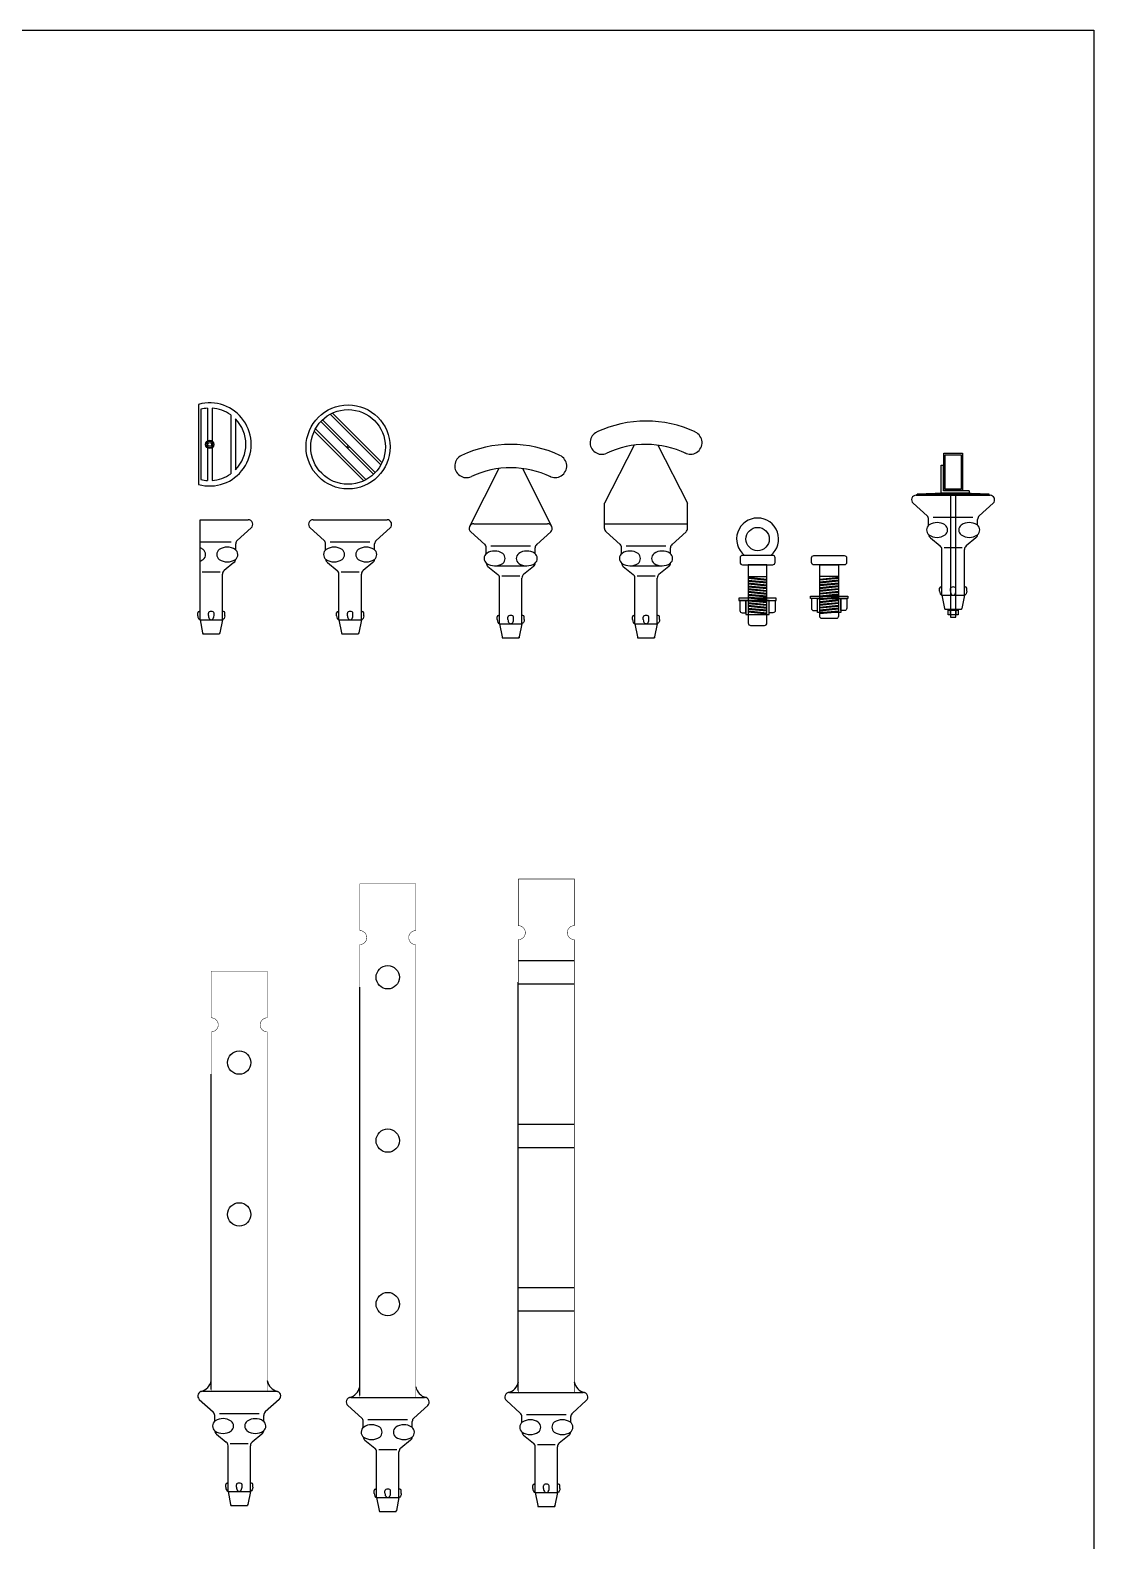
# Model space of a CAD drawing. Header units: millimetres. Extents: x -1481984 to -235402, y 1078406 to 1875046.
# Drawn here: x -1353477 to -1351197, y 1501556 to 1504792 of the extents above; entities that cross this region are included whole.
import ezdxf

# ---------------------------------------------------------------- set-up
doc = ezdxf.new("R2010")
doc.units = ezdxf.units.MM
doc.header["$LTSCALE"] = 1000
doc.layers.get('0').update_dxf_attribs({"linetype": 'CONTINUOUS'})

# ---------------------------------------------------------------- blocks, each defined once
blk = doc.blocks.new('侧面螺丝组2')
for points in [[(-40, 0), (40, 0), (40, -5), (-40, -5)], [(-25, -5), (25, -5), (25, -35), (-25, -35)]]:
    blk.add_lwpolyline(points, close=True)
for points in [[(-25, -5), (-38, -5), (-38, -26, 0.414214), (-33, -31), (-25, -31)], [(25, -5), (38, -5), (38, -26, -0.414214), (33, -31), (25, -31)]]:
    blk.add_lwpolyline(points, format="xyb", close=True)

msp = doc.modelspace()

# ---------------------------------------------------------------- linework, layer by layer
for p, q in [((-1353116.4, 1503990.2, 0), (-1353116.4, 1503818.7, 0)), ((-1353111.4, 1503979.6, 0), (-1353111.4, 1503829.3, 0)), ((-1353097.4, 1503981.8, 0), (-1353097.4, 1503827.1, 0)), ((-1353087.4, 1503981.8, 0), (-1353087.4, 1503827.1, 0)), ((-1352725.5, 1503860.6, 0), (-1352834.1, 1503969.2, 0)), ((-1352723.1, 1503865.3, 0), (-1352829.4, 1503971.6, 0)), ((-1353047.4, 1503967.5, 0), (-1353047.4, 1503841.4, 0)), ((-1353037.4, 1503959.1, 0), (-1353037.4, 1503849.8, 0)), ((-1352757.3, 1503828.8, 0), (-1352865.9, 1503937.4, 0)), ((-1352740.9, 1503840.7, 0), (-1352854, 1503953.8, 0)), ((-1352737.4, 1503844.2, 0), (-1352850.5, 1503957.3, 0)), ((-1352762, 1503826.4, 0), (-1352868.3, 1503932.7, 0)), ((-1352182.6, 1503902.7, 0), (-1352246, 1503778.2, 0)), ((-1352131.4, 1503902.7, 0), (-1352068, 1503778.2, 0)), ((-1352472.7, 1503852.7, 0), (-1352535.5, 1503728.2, 0)), ((-1352421.5, 1503852.7, 0), (-1352359.4, 1503729.5, 0)), ((-1351524.2, 1503859.9, 0), (-1351519.2, 1503859.9, 0)), ((-1351524.2, 1503799.9, 0), (-1351524.2, 1503859.9, 0)), ((-1351519.2, 1503804.9, 0), (-1351519.2, 1503859.9, 0)), ((-1352246, 1503724.6, 0), (-1352246, 1503778.2, 0)), ((-1352068, 1503724.6, 0), (-1352068, 1503778.2, 0)), ((-1351584.4, 1503778.2, 0), (-1351554.5, 1503751.3, 0)), ((-1351577.7, 1503795.6, 0), (-1351419.7, 1503795.6, 0)), ((-1351576.2, 1503797.6, 0), (-1351421.2, 1503797.6, 0)), ((-1351576.2, 1503795.6, 0), (-1351576.2, 1503797.6, 0)), ((-1351464.2, 1503799.9, 0), (-1351524.2, 1503799.9, 0)), ((-1351464.2, 1503804.9, 0), (-1351519.2, 1503804.9, 0)), ((-1351464.2, 1503804.9, 0), (-1351464.2, 1503799.9, 0)), ((-1351444.7, 1503799.9, 0), (-1351444.7, 1503799.9, 0)), ((-1351413, 1503778.2, 0), (-1351442.9, 1503751.3, 0)), ((-1351421.2, 1503795.6, 0), (-1351421.2, 1503797.6, 0)), ((-1353113.1, 1503743.1), (-1353010.1, 1503743.1)), ((-1353113.1, 1503528.6), (-1353113.1, 1503743.1)), ((-1352870.3, 1503743, 0), (-1352712.3, 1503743, 0)), ((-1351551.2, 1503731.2, 0), (-1351551.2, 1503743.8, 0)), ((-1351541.2, 1503748.3, 0), (-1351456.2, 1503748.3, 0)), ((-1351446.2, 1503731.2, 0), (-1351446.2, 1503743.8, 0)), ((-1353003.4, 1503725.7), (-1353033.3, 1503698.8)), ((-1352877, 1503725.6, 0), (-1352847.1, 1503698.7, 0)), ((-1352705.6, 1503725.6, 0), (-1352735.5, 1503698.7, 0)), ((-1352532.8, 1503717.2, 0), (-1352502.9, 1503690.3, 0)), ((-1352526.1, 1503734.6, 0), (-1352368.1, 1503734.6, 0)), ((-1352361.4, 1503717.2, 0), (-1352391.3, 1503690.3, 0)), ((-1352246, 1503734.6, 0), (-1352068, 1503734.6, 0)), ((-1352242.7, 1503717.2, 0), (-1352212.8, 1503690.3, 0)), ((-1352071.3, 1503717.2, 0), (-1352101.2, 1503690.3, 0)), ((-1353113.1, 1503695.8), (-1353046.6, 1503695.8)), ((-1353036.6, 1503678.7), (-1353036.6, 1503691.4)), ((-1352843.8, 1503678.6, 0), (-1352843.8, 1503691.2, 0)), ((-1352833.8, 1503695.7, 0), (-1352748.8, 1503695.7, 0)), ((-1352738.8, 1503678.6, 0), (-1352738.8, 1503691.2, 0)), ((-1352499.6, 1503670.2, 0), (-1352499.6, 1503682.9, 0)), ((-1352489.6, 1503687.3, 0), (-1352404.6, 1503687.3, 0)), ((-1352394.6, 1503670.2, 0), (-1352394.6, 1503682.9, 0)), ((-1352209.5, 1503670.2, 0), (-1352209.5, 1503682.9, 0)), ((-1352199.5, 1503687.3, 0), (-1352114.5, 1503687.3, 0)), ((-1352104.5, 1503670.2, 0), (-1352104.5, 1503682.9, 0)), ((-1351547.5, 1503704, 0), (-1351526.4, 1503686.9, 0)), ((-1351522.7, 1503581.1, 0), (-1351522.7, 1503679.1, 0)), ((-1351517.9, 1503683.9, 0), (-1351479.5, 1503683.9, 0)), ((-1351474.7, 1503581.1, 0), (-1351474.7, 1503679.1, 0)), ((-1351449.9, 1503704, 0), (-1351471, 1503686.9, 0)), ((-1353040.3, 1503651.5), (-1353061.4, 1503634.4)), ((-1352840.1, 1503651.4, 0), (-1352819, 1503634.3, 0)), ((-1352742.5, 1503651.4, 0), (-1352763.6, 1503634.3, 0)), ((-1351937.9, 1503646.7, 0), (-1351937.9, 1503621.7, 0)), ((-1351744.6, 1503646.3, 0), (-1351744.6, 1503621.3, 0)), ((-1353108.3, 1503631.4), (-1353069.9, 1503631.4)), ((-1353065.1, 1503528.6), (-1353065.1, 1503626.6)), ((-1352815.3, 1503528.5, 0), (-1352815.3, 1503626.5, 0)), ((-1352810.5, 1503631.3, 0), (-1352772.1, 1503631.3, 0)), ((-1352767.3, 1503528.5, 0), (-1352767.3, 1503626.5, 0)), ((-1352495.9, 1503643, 0), (-1352474.8, 1503625.9, 0)), ((-1352481.7, 1503644.3, 0), (-1352412.4, 1503644.3, 0)), ((-1352471.1, 1503520.1, 0), (-1352471.1, 1503618.2, 0)), ((-1352466.3, 1503622.9, 0), (-1352427.9, 1503622.9, 0)), ((-1352423.1, 1503520.1, 0), (-1352423.1, 1503618.2, 0)), ((-1352398.3, 1503643, 0), (-1352419.4, 1503625.9, 0)), ((-1352205.8, 1503643, 0), (-1352184.7, 1503625.9, 0)), ((-1352191.6, 1503644.3, 0), (-1352122.3, 1503644.3, 0)), ((-1352181, 1503520.1, 0), (-1352181, 1503618.2, 0)), ((-1352176.2, 1503622.9, 0), (-1352137.8, 1503622.9, 0)), ((-1352133, 1503520.1, 0), (-1352133, 1503618.2, 0)), ((-1352108.2, 1503643, 0), (-1352129.3, 1503625.9, 0)), ((-1351937.9, 1503621.7, 0), (-1351897.9, 1503621.7, 0)), ((-1351937.9, 1503619.7, 0), (-1351897.9, 1503615.7, 0)), ((-1351937.9, 1503617.6, 0), (-1351897.9, 1503613.7, 0)), ((-1351937.9, 1503613.7, 0), (-1351897.9, 1503609.7, 0)), ((-1351744.6, 1503621.3, 0), (-1351784.6, 1503621.3, 0)), ((-1351744.6, 1503619.3, 0), (-1351784.6, 1503615.3, 0)), ((-1351744.6, 1503617.3, 0), (-1351784.6, 1503613.3, 0)), ((-1351744.6, 1503613.3, 0), (-1351784.6, 1503609.3, 0)), ((-1351937.9, 1503611.6, 0), (-1351897.9, 1503607.7, 0)), ((-1351937.9, 1503607.7, 0), (-1351897.9, 1503603.7, 0)), ((-1351937.9, 1503605.6, 0), (-1351897.9, 1503601.7, 0)), ((-1351937.9, 1503601.7, 0), (-1351897.9, 1503597.7, 0)), ((-1351937.9, 1503599.6, 0), (-1351897.9, 1503595.7, 0)), ((-1351937.9, 1503595.7, 0), (-1351897.9, 1503591.7, 0)), ((-1351937.9, 1503593.6, 0), (-1351897.9, 1503589.7, 0)), ((-1351937.9, 1503589.7, 0), (-1351897.9, 1503585.7, 0)), ((-1351937.9, 1503587.6, 0), (-1351897.9, 1503583.7, 0)), ((-1351937.9, 1503583.7, 0), (-1351897.9, 1503579.7, 0)), ((-1351937.9, 1503581.6, 0), (-1351897.9, 1503577.7, 0)), ((-1351744.6, 1503611.3, 0), (-1351784.6, 1503607.3, 0)), ((-1351744.6, 1503607.3, 0), (-1351784.6, 1503603.3, 0)), ((-1351744.6, 1503605.3, 0), (-1351784.6, 1503601.3, 0)), ((-1351744.6, 1503601.3, 0), (-1351784.6, 1503597.3, 0)), ((-1351744.6, 1503599.3, 0), (-1351784.6, 1503595.3, 0)), ((-1351744.6, 1503595.3, 0), (-1351784.6, 1503591.3, 0)), ((-1351744.6, 1503593.3, 0), (-1351784.6, 1503589.3, 0)), ((-1351744.6, 1503589.3, 0), (-1351784.6, 1503585.3, 0)), ((-1351744.6, 1503587.3, 0), (-1351784.6, 1503583.3, 0)), ((-1351744.6, 1503583.3, 0), (-1351784.6, 1503579.3, 0)), ((-1351744.6, 1503581.3, 0), (-1351784.6, 1503577.3, 0)), ((-1351527.7, 1503590, 0), (-1351527.7, 1503596.1, 0)), ((-1351524.7, 1503599.1, 0), (-1351522.7, 1503599.1, 0)), ((-1351522.7, 1503581.1, 0), (-1351517.1, 1503553.1, 0)), ((-1351522.7, 1503581.1, 0), (-1351474.7, 1503581.1, 0)), ((-1351504.7, 1503590.1, 0), (-1351504.7, 1503595.4, 0)), ((-1351492.7, 1503590.1, 0), (-1351492.7, 1503595.4, 0)), ((-1351474.7, 1503581.1, 0), (-1351480.3, 1503553.1, 0)), ((-1351472.7, 1503599.1, 0), (-1351474.7, 1503599.1, 0)), ((-1351469.7, 1503590, 0), (-1351469.7, 1503596.1, 0)), ((-1351937.9, 1503577.7, 0), (-1351897.9, 1503573.7, 0)), ((-1351937.9, 1503575.6, 0), (-1351897.9, 1503571.7, 0)), ((-1351937.9, 1503571.7, 0), (-1351897.9, 1503567.7, 0)), ((-1351937.9, 1503569.6, 0), (-1351897.9, 1503565.7, 0)), ((-1351937.9, 1503565.7, 0), (-1351897.9, 1503561.7, 0)), ((-1351937.9, 1503563.6, 0), (-1351897.9, 1503559.7, 0)), ((-1351937.9, 1503559.7, 0), (-1351897.9, 1503555.7, 0)), ((-1351937.9, 1503557.6, 0), (-1351897.9, 1503553.7, 0)), ((-1351937.9, 1503553.7, 0), (-1351897.9, 1503549.7, 0)), ((-1351937.9, 1503551.6, 0), (-1351897.9, 1503547.7, 0)), ((-1351744.6, 1503577.3, 0), (-1351784.6, 1503573.3, 0)), ((-1351744.6, 1503575.3, 0), (-1351784.6, 1503571.3, 0)), ((-1351744.6, 1503571.3, 0), (-1351784.6, 1503567.3, 0)), ((-1351744.6, 1503569.3, 0), (-1351784.6, 1503565.3, 0)), ((-1351744.6, 1503565.3, 0), (-1351784.6, 1503561.3, 0)), ((-1351744.6, 1503563.3, 0), (-1351784.6, 1503559.3, 0)), ((-1351744.6, 1503559.3, 0), (-1351784.6, 1503555.3, 0)), ((-1351744.6, 1503557.3, 0), (-1351784.6, 1503553.3, 0)), ((-1351744.6, 1503553.3, 0), (-1351784.6, 1503549.3, 0)), ((-1351744.6, 1503551.3, 0), (-1351784.6, 1503547.3, 0)), ((-1351514.6, 1503551.1, 0), (-1351482.7, 1503551.1, 0)), ((-1353118.1, 1503537.5), (-1353118.1, 1503543.6)), ((-1353115.1, 1503546.6), (-1353113.1, 1503546.6)), ((-1353113.1, 1503528.6), (-1353107.5, 1503500.6)), ((-1353113.1, 1503528.6), (-1353065.1, 1503528.6)), ((-1353095.1, 1503537.6), (-1353095.1, 1503543)), ((-1353083.1, 1503537.6), (-1353083.1, 1503543)), ((-1353065.1, 1503528.6), (-1353070.7, 1503500.6)), ((-1353063.1, 1503546.6), (-1353065.1, 1503546.6)), ((-1353060.1, 1503537.5), (-1353060.1, 1503543.6)), ((-1352820.3, 1503537.4, 0), (-1352820.3, 1503543.5, 0)), ((-1352817.3, 1503546.5, 0), (-1352815.3, 1503546.5, 0)), ((-1352815.3, 1503528.5, 0), (-1352809.7, 1503500.5, 0)), ((-1352815.3, 1503528.5, 0), (-1352767.3, 1503528.5, 0)), ((-1352797.3, 1503537.5, 0), (-1352797.3, 1503542.8, 0)), ((-1352785.3, 1503537.5, 0), (-1352785.3, 1503542.8, 0)), ((-1352767.3, 1503528.5, 0), (-1352772.9, 1503500.5, 0)), ((-1352765.3, 1503546.5, 0), (-1352767.3, 1503546.5, 0)), ((-1352762.3, 1503537.4, 0), (-1352762.3, 1503543.5, 0)), ((-1352476.1, 1503529, 0), (-1352476.1, 1503535.1, 0)), ((-1352473.1, 1503538.1, 0), (-1352471.1, 1503538.1, 0)), ((-1352471.1, 1503520.1, 0), (-1352465.5, 1503492.2, 0)), ((-1352471.1, 1503520.1, 0), (-1352423.1, 1503520.1, 0)), ((-1352453.1, 1503529.1, 0), (-1352453.1, 1503534.5, 0)), ((-1352441.1, 1503529.1, 0), (-1352441.1, 1503534.5, 0)), ((-1352423.1, 1503520.1, 0), (-1352428.7, 1503492.2, 0)), ((-1352421.1, 1503538.1, 0), (-1352423.1, 1503538.1, 0)), ((-1352418.1, 1503529, 0), (-1352418.1, 1503535.1, 0)), ((-1352186, 1503529, 0), (-1352186, 1503535.1, 0)), ((-1352183, 1503538.1, 0), (-1352181, 1503538.1, 0)), ((-1352181, 1503520.1, 0), (-1352175.4, 1503492.2, 0)), ((-1352181, 1503520.1, 0), (-1352133, 1503520.1, 0)), ((-1352163, 1503529.1, 0), (-1352163, 1503534.5, 0)), ((-1352151, 1503529.1, 0), (-1352151, 1503534.5, 0)), ((-1352133, 1503520.1, 0), (-1352138.6, 1503492.2, 0)), ((-1352131, 1503538.1, 0), (-1352133, 1503538.1, 0)), ((-1352128, 1503529, 0), (-1352128, 1503535.1, 0)), ((-1351937.9, 1503547.7, 0), (-1351897.9, 1503543.7, 0)), ((-1351937.9, 1503545.6, 0), (-1351897.9, 1503541.7, 0)), ((-1351744.6, 1503547.3, 0), (-1351784.6, 1503543.3, 0)), ((-1351744.6, 1503545.3, 0), (-1351784.6, 1503541.3, 0)), ((-1353105.1, 1503498.6), (-1353073.2, 1503498.6)), ((-1352807.2, 1503498.5, 0), (-1352775.3, 1503498.5, 0)), ((-1352465.5, 1503492.2, 0), (-1352465.1, 1503490.1, 0)), ((-1352465.1, 1503490.1, 0), (-1352463.1, 1503490.1, 0)), ((-1352463.1, 1503490.1, 0), (-1352431.2, 1503490.1, 0)), ((-1352431.2, 1503490.1, 0), (-1352429.1, 1503490.1, 0)), ((-1352428.7, 1503492.2, 0), (-1352429.1, 1503490.1, 0)), ((-1352175.4, 1503492.2, 0), (-1352175, 1503490.1, 0)), ((-1352175, 1503490.1, 0), (-1352173, 1503490.1, 0)), ((-1352173, 1503490.1, 0), (-1352141.1, 1503490.1, 0)), ((-1352141.1, 1503490.1, 0), (-1352139, 1503490.1, 0)), ((-1352138.6, 1503492.2, 0), (-1352139, 1503490.1, 0)), ((-1352430.8, 1502798.5, 0), (-1352310.8, 1502798.5, 0)), ((-1352770.7, 1501866.9, 0), (-1352770.7, 1502741.9, 0)), ((-1352430.8, 1501877.5, 0), (-1352430.8, 1502752.5, 0)), ((-1352430.8, 1502748.5, 0), (-1352310.8, 1502748.5, 0)), ((-1353089.1, 1501880), (-1353089.1, 1502555)), ((-1352430.8, 1502448.5, 0), (-1352310.8, 1502448.5, 0)), ((-1352430.8, 1502398.5, 0), (-1352310.8, 1502398.5, 0)), ((-1352430.8, 1502098.5, 0), (-1352310.8, 1502098.5, 0)), ((-1352430.8, 1502048.5, 0), (-1352310.8, 1502048.5, 0)), ((-1353108.1, 1501876), (-1352950.1, 1501876)), ((-1352449.8, 1501873.5, 0), (-1352291.8, 1501873.5, 0)), ((-1353114.8, 1501858.6), (-1353084.9, 1501831.7)), ((-1352943.4, 1501858.6), (-1352973.3, 1501831.7)), ((-1352796.4, 1501845.5, 0), (-1352766.5, 1501818.6, 0)), ((-1352789.7, 1501862.9, 0), (-1352631.7, 1501862.9, 0)), ((-1352625, 1501845.5, 0), (-1352654.9, 1501818.6, 0)), ((-1352456.5, 1501856.1, 0), (-1352426.6, 1501829.2, 0)), ((-1352285.1, 1501856.1, 0), (-1352315, 1501829.2, 0)), ((-1353081.6, 1501811.6), (-1353081.6, 1501824.2)), ((-1353071.6, 1501828.7), (-1352986.6, 1501828.7)), ((-1352976.6, 1501811.6), (-1352976.6, 1501824.2)), ((-1352763.2, 1501798.5, 0), (-1352763.2, 1501811.2, 0)), ((-1352753.2, 1501815.6, 0), (-1352668.2, 1501815.6, 0)), ((-1352658.2, 1501798.5, 0), (-1352658.2, 1501811.2, 0)), ((-1352423.3, 1501809.1, 0), (-1352423.3, 1501821.8, 0)), ((-1352413.3, 1501826.2, 0), (-1352328.3, 1501826.2, 0)), ((-1352318.3, 1501809.1, 0), (-1352318.3, 1501821.8, 0)), ((-1353077.9, 1501784.4), (-1353056.8, 1501767.3)), ((-1352980.3, 1501784.4), (-1353001.4, 1501767.3)), ((-1352759.5, 1501771.3, 0), (-1352738.4, 1501754.2, 0)), ((-1352661.9, 1501771.3, 0), (-1352683, 1501754.2, 0)), ((-1352419.6, 1501781.9, 0), (-1352398.5, 1501764.8, 0)), ((-1352322, 1501781.9, 0), (-1352343.1, 1501764.8, 0)), ((-1353053.1, 1501661.5), (-1353053.1, 1501759.5)), ((-1353048.3, 1501764.3), (-1353009.9, 1501764.3)), ((-1353005.1, 1501661.5), (-1353005.1, 1501759.5)), ((-1352734.7, 1501648.4, 0), (-1352734.7, 1501746.5, 0)), ((-1352729.9, 1501751.2, 0), (-1352691.5, 1501751.2, 0)), ((-1352686.7, 1501648.4, 0), (-1352686.7, 1501746.5, 0)), ((-1352394.8, 1501659, 0), (-1352394.8, 1501757.1, 0)), ((-1352390, 1501761.8, 0), (-1352351.6, 1501761.8, 0)), ((-1352346.8, 1501659, 0), (-1352346.8, 1501757.1, 0)), ((-1353058.1, 1501670.4), (-1353058.1, 1501676.5)), ((-1353055.1, 1501679.5), (-1353053.1, 1501679.5)), ((-1353035.1, 1501670.5), (-1353035.1, 1501675.8)), ((-1353023.1, 1501670.5), (-1353023.1, 1501675.8)), ((-1353003.1, 1501679.5), (-1353005.1, 1501679.5)), ((-1353000.1, 1501670.4), (-1353000.1, 1501676.5)), ((-1352399.8, 1501667.9, 0), (-1352399.8, 1501674, 0)), ((-1352396.8, 1501677, 0), (-1352394.8, 1501677, 0)), ((-1352376.8, 1501668, 0), (-1352376.8, 1501673.4, 0)), ((-1352364.8, 1501668, 0), (-1352364.8, 1501673.4, 0)), ((-1352344.8, 1501677, 0), (-1352346.8, 1501677, 0)), ((-1352341.8, 1501667.9, 0), (-1352341.8, 1501674, 0)), ((-1353053.1, 1501661.5), (-1353047.5, 1501633.5)), ((-1353053.1, 1501661.5), (-1353005.1, 1501661.5)), ((-1353005.1, 1501661.5), (-1353010.7, 1501633.5)), ((-1352739.7, 1501657.3, 0), (-1352739.7, 1501663.4, 0)), ((-1352736.7, 1501666.4, 0), (-1352734.7, 1501666.4, 0)), ((-1352734.7, 1501648.4, 0), (-1352686.7, 1501648.4, 0)), ((-1352734.7, 1501648.4, 0), (-1352729.1, 1501620.4, 0)), ((-1352716.7, 1501657.4, 0), (-1352716.7, 1501662.8, 0)), ((-1352704.7, 1501657.4, 0), (-1352704.7, 1501662.8, 0)), ((-1352686.7, 1501648.4, 0), (-1352692.3, 1501620.4, 0)), ((-1352684.7, 1501666.4, 0), (-1352686.7, 1501666.4, 0)), ((-1352681.7, 1501657.3, 0), (-1352681.7, 1501663.4, 0)), ((-1352394.8, 1501659, 0), (-1352346.8, 1501659, 0)), ((-1352394.8, 1501659, 0), (-1352389.2, 1501631.1, 0)), ((-1352346.8, 1501659, 0), (-1352352.4, 1501631.1, 0)), ((-1353045.1, 1501631.5), (-1353013.2, 1501631.5)), ((-1352726.6, 1501618.4, 0), (-1352694.7, 1501618.4, 0)), ((-1352386.8, 1501629, 0), (-1352354.9, 1501629, 0))]:
    msp.add_line(p, q)
at = {"ltscale": 0.1}
for p, q in [((-1351517.1, 1503553.1, 0), (-1351516.7, 1503551.1, 0)), ((-1351516.7, 1503551.1, 0), (-1351514.6, 1503551.1, 0)), ((-1351482.7, 1503551.1, 0), (-1351480.7, 1503551.1, 0)), ((-1351480.3, 1503553.1, 0), (-1351480.7, 1503551.1, 0)), ((-1353107.5, 1503500.6), (-1353107.1, 1503498.6)), ((-1353107.1, 1503498.6), (-1353105.1, 1503498.6)), ((-1353073.2, 1503498.6), (-1353071.1, 1503498.6)), ((-1353070.7, 1503500.6), (-1353071.1, 1503498.6)), ((-1352809.7, 1503500.5, 0), (-1352809.3, 1503498.5, 0)), ((-1352809.3, 1503498.5, 0), (-1352807.2, 1503498.5, 0)), ((-1352775.3, 1503498.5, 0), (-1352773.3, 1503498.5, 0)), ((-1352772.9, 1503500.5, 0), (-1352773.3, 1503498.5, 0)), ((-1353047.5, 1501633.5), (-1353047.1, 1501631.5)), ((-1353047.1, 1501631.5), (-1353045.1, 1501631.5)), ((-1353013.2, 1501631.5), (-1353011.1, 1501631.5)), ((-1353010.7, 1501633.5), (-1353011.1, 1501631.5)), ((-1352729.1, 1501620.4, 0), (-1352728.7, 1501618.4, 0)), ((-1352728.7, 1501618.4, 0), (-1352726.6, 1501618.4, 0)), ((-1352694.7, 1501618.4, 0), (-1352692.7, 1501618.4, 0)), ((-1352692.3, 1501620.4, 0), (-1352692.7, 1501618.4, 0)), ((-1352389.2, 1501631.1, 0), (-1352388.8, 1501629, 0)), ((-1352388.8, 1501629, 0), (-1352386.8, 1501629, 0)), ((-1352354.9, 1501629, 0), (-1352352.8, 1501629, 0)), ((-1352352.4, 1501631.1, 0), (-1352352.8, 1501629, 0))]:
    msp.add_line(p, q, dxfattribs=at)
msp.add_lwpolyline([(-1355757.1, 1504791.7), (-1351197.2, 1504791.7), (-1351197.2, 1498521.5), (-1355757.1, 1498521.5)], close=True)
at = {"elevation": 0}
for points in [[(-1353088.7, 1503898), (-1353084.9, 1503904.4), (-1353088.7, 1503910.9), (-1353096.2, 1503910.9), (-1353099.9, 1503904.4), (-1353096.2, 1503898)], [(-1351518.7, 1503885.4), (-1351478.7, 1503885.4), (-1351478.7, 1503805.4), (-1351518.7, 1503805.4)], [(-1351515.7, 1503882.4), (-1351481.7, 1503882.4), (-1351481.7, 1503808.4), (-1351515.7, 1503808.4)], [(-1351877.9, 1503574.7), (-1351957.9, 1503574.7), (-1351957.9, 1503569.7), (-1351877.9, 1503569.7)], [(-1351892.9, 1503569.7), (-1351942.9, 1503569.7), (-1351942.9, 1503539.7), (-1351892.9, 1503539.7)], [(-1351509.2, 1503549.1), (-1351488.2, 1503549.1), (-1351488.2, 1503539.1), (-1351509.2, 1503539.1)], [(-1351507.7, 1503551.1), (-1351489.7, 1503551.1), (-1351489.7, 1503549.1), (-1351507.7, 1503549.1)], [(-1351504.2, 1503549.1), (-1351493.2, 1503549.1), (-1351493.2, 1503539.1), (-1351504.2, 1503539.1)]]:
    msp.add_lwpolyline(points, close=True, dxfattribs=at)
msp.add_lwpolyline([(-1351504.7, 1503799.9), (-1351504.7, 1503534.1), (-1351492.7, 1503534.1), (-1351492.7, 1503799.9)], dxfattribs=at)
for points in [[(-1351885.4, 1503666.7), (-1351950.4, 1503666.7, 0.414214), (-1351955.4, 1503661.7), (-1351955.4, 1503651.7, 0.414214), (-1351950.4, 1503646.7), (-1351885.4, 1503646.7, 0.414214), (-1351880.4, 1503651.7), (-1351880.4, 1503661.7, 0.414214)], [(-1351897.9, 1503646.7), (-1351937.9, 1503646.7), (-1351937.9, 1503521.7, 0.414214), (-1351932.9, 1503516.7), (-1351902.9, 1503516.7, 0.414214), (-1351897.9, 1503521.7)], [(-1351797.1, 1503666.3), (-1351732.1, 1503666.3, -0.414214), (-1351727.1, 1503661.3), (-1351727.1, 1503651.3, -0.414214), (-1351732.1, 1503646.3), (-1351797.1, 1503646.3, -0.414214), (-1351802.1, 1503651.3), (-1351802.1, 1503661.3, -0.414214)], [(-1351784.6, 1503646.3), (-1351744.6, 1503646.3), (-1351744.6, 1503536.3, -0.414214), (-1351749.6, 1503531.3), (-1351779.6, 1503531.3, -0.414214), (-1351784.6, 1503536.3)], [(-1351942.9, 1503569.7), (-1351955.9, 1503569.7), (-1351955.9, 1503548.7, 0.414214), (-1351950.9, 1503543.7), (-1351942.9, 1503543.7)], [(-1351892.9, 1503569.7), (-1351879.9, 1503569.7), (-1351879.9, 1503548.7, -0.414214), (-1351884.9, 1503543.7), (-1351892.9, 1503543.7)]]:
    msp.add_lwpolyline(points, format="xyb", close=True, dxfattribs=at)
at = {"const_width": 1, "elevation": 0}
for points in [[(-1352430.8, 1502973.5), (-1352310.8, 1502973.5), (-1352310.8, 1502873.5, 1), (-1352310.8, 1502873.5, 1), (-1352310.8, 1502843.5), (-1352310.8, 1501873.5), (-1352430.8, 1501873.5), (-1352430.8, 1502843.5, 1), (-1352430.8, 1502873.5), (-1352430.8, 1502973.5)], [(-1352770.7, 1502962.9), (-1352650.7, 1502962.9), (-1352650.7, 1502862.9, 1), (-1352650.7, 1502862.9, 1), (-1352650.7, 1502832.9), (-1352650.7, 1501862.9), (-1352770.7, 1501862.9), (-1352770.7, 1502832.9, 1), (-1352770.7, 1502862.9), (-1352770.7, 1502962.9)]]:
    msp.add_lwpolyline(points, format="xyb", dxfattribs=at)
at = {"const_width": 1}
msp.add_lwpolyline([(-1353089.1, 1502776), (-1352969.1, 1502776), (-1352969.1, 1502676, 1), (-1352969.1, 1502676, 1), (-1352969.1, 1502646), (-1352969.1, 1501876), (-1353089.1, 1501876), (-1353089.1, 1502646, 1), (-1353089.1, 1502676), (-1353089.1, 1502776)], format="xyb", dxfattribs=at)
for centre, radius in [((-1352795.7, 1503899, 0), 90), ((-1352795.7, 1503899, 0), 80), ((-1353092.4, 1503904.4, 0), 9), ((-1353092.4, 1503904.4, 0), 4), ((-1352795.7, 1503899, 0), 2), ((-1351917.9, 1503701.7, 0), 25), ((-1352710.7, 1502762.9, 0), 25), ((-1353029.1, 1502580), 25), ((-1352710.7, 1502412.9, 0), 25), ((-1353029.1, 1502255), 25), ((-1352710.7, 1502062.9, 0), 25)]:
    msp.add_circle(centre, radius)
for centre, radius, start, end in [((-1353092.4, 1503904.4, 0), 89, 254.3558, 105.6442), ((-1353092.4, 1503904.4, 0), 77.5, 93.6991, 104.1919), ((-1353092.4, 1503904.4, 0), 77.5, 54.5041, 86.3009), ((-1353092.4, 1503904.4, 0), 77.5, 315.2087, 44.7913), ((-1352157, 1503704.7, 0), 249.7, 64.9863, 115.0172), ((-1352447.1, 1503654.7, 0), 249.7, 64.9863, 115.0172), ((-1352252, 1503908.2, 0), 25, 115, 295), ((-1352156.9, 1503704.3, 0), 200, 64.5544, 115), ((-1352062, 1503908.2, 0), 25, 241.1905, 65.0346), ((-1352542.1, 1503858.2, 0), 25, 115, 295), ((-1352352.1, 1503858.2, 0), 25, 241.1905, 65.0346), ((-1353092.4, 1503904.4, 0), 77.5, 273.6991, 305.4959), ((-1352447, 1503654.3, 0), 200, 64.5544, 115), ((-1353092.4, 1503904.4, 0), 77.5, 255.8081, 266.3009), ((-1351577.7, 1503785.6, 0), 10, 90, 228.0009), ((-1351498.7, 1502297, 0), 1502.6, 87.0435, 92.9565), ((-1351419.7, 1503785.6, 0), 10, 311.9991, 90), ((-1353010.1, 1503733.1), 10, 311.9991, 90), ((-1352870.3, 1503733, 0), 10, 90, 228.0009), ((-1352712.3, 1503733, 0), 10, 311.9991, 90), ((-1351917.9, 1503701.7, 0), 45, 308.9424, 231.0576), ((-1351561.2, 1503743.8, 0), 10, 0, 48.0009), ((-1351436.2, 1503743.8, 0), 10, 131.9991, 180), ((-1352526.1, 1503724.6, 0), 10, 90, 228.0009), ((-1352368.1, 1503724.6, 0), 10, 311.9991, 90), ((-1352236, 1503724.6, 0), 10, 180, 228.0009), ((-1352078.7, 1503725, 0), 10.7, 313.295, 358.1004), ((-1351542.2, 1503721.1, 0), 13.5, 126.5657, 231), ((-1351541.2, 1503711.7, 0), 10, 184.1479, 231), ((-1351533.2, 1503736.7, 0), 31.4, 236.1381, 303.5569), ((-1351533.2, 1503705.6, 0), 31.4, 56.4166, 122.8531), ((-1351524.2, 1503721.1, 0), 13.5, 308.3696, 51.9011), ((-1351473.2, 1503721.1, 0), 13.5, 128.0989, 231.6304), ((-1351464.2, 1503736.7, 0), 31.4, 236.4385, 303.8665), ((-1351464.2, 1503705.6, 0), 31.3, 57.1287, 123.6019), ((-1351456.2, 1503711.7, 0), 10, 309, 355.8521), ((-1351455.2, 1503721.1, 0), 13.5, 309, 53.4343), ((-1353123.6, 1503653.1), 31.4, 56.4166, 70.4003), ((-1353114.6, 1503668.6), 13.5, 308.3696, 51.9011), ((-1353063.6, 1503668.6), 13.5, 128.0989, 231.6304), ((-1353054.6, 1503653.1), 31.3, 57.1287, 123.6019), ((-1353045.6, 1503668.6), 13.5, 309, 53.4343), ((-1353026.6, 1503691.4), 10, 131.9991, 180), ((-1352834.8, 1503668.5, 0), 13.5, 126.5657, 231), ((-1352853.8, 1503691.2, 0), 10, 0, 48.0009), ((-1352825.8, 1503653, 0), 31.4, 56.4166, 122.8531), ((-1352816.8, 1503668.5, 0), 13.5, 308.3696, 51.9011), ((-1352765.8, 1503668.5, 0), 13.5, 128.0989, 231.6304), ((-1352756.8, 1503653, 0), 31.3, 57.1287, 123.6019), ((-1352747.8, 1503668.5, 0), 13.5, 309, 53.4343), ((-1352728.8, 1503691.2, 0), 10, 131.9991, 180), ((-1352509.6, 1503682.9, 0), 10, 0, 48.0009), ((-1352384.6, 1503682.9, 0), 10, 131.9991, 180), ((-1352219.5, 1503682.9, 0), 10, 0, 48.0009), ((-1352094.5, 1503682.9, 0), 10, 131.9991, 180), ((-1351532.7, 1503679.1, 0), 10, 0, 51), ((-1351464.7, 1503679.1, 0), 10, 129, 180), ((-1353123.6, 1503684.2), 31.4, 289.4998, 303.5569), ((-1353054.6, 1503684.2), 31.4, 236.4385, 303.8665), ((-1353046.6, 1503659.3), 10, 309, 355.8521), ((-1352833.8, 1503659.1, 0), 10, 184.1479, 231), ((-1352825.8, 1503684.1, 0), 31.4, 236.1381, 303.5569), ((-1352756.8, 1503684.1, 0), 31.4, 236.4385, 303.8665), ((-1352748.8, 1503659.1, 0), 10, 309, 355.8521), ((-1352490.6, 1503660.1, 0), 13.5, 126.5657, 231), ((-1352489.6, 1503650.8, 0), 10, 184.1479, 231), ((-1352481.6, 1503675.7, 0), 31.4, 236.1381, 303.5569), ((-1352481.6, 1503644.6, 0), 31.4, 56.4166, 122.8531), ((-1352472.6, 1503660.1, 0), 13.5, 308.3696, 51.9011), ((-1352421.6, 1503660.1, 0), 13.5, 128.0989, 231.6304), ((-1352412.6, 1503675.7, 0), 31.4, 236.4385, 303.8665), ((-1352412.6, 1503644.7, 0), 31.3, 57.1287, 123.6019), ((-1352404.6, 1503650.8, 0), 10, 309, 355.8521), ((-1352403.6, 1503660.1, 0), 13.5, 309, 53.4343), ((-1352200.5, 1503660.1, 0), 13.5, 126.5657, 231), ((-1352199.5, 1503650.8, 0), 10, 184.1479, 231), ((-1352191.5, 1503675.7, 0), 31.4, 236.1381, 303.5569), ((-1352191.5, 1503644.6, 0), 31.4, 56.4166, 122.8531), ((-1352182.5, 1503660.1, 0), 13.5, 308.3696, 51.9011), ((-1352131.5, 1503660.1, 0), 13.5, 128.0989, 231.6304), ((-1352122.5, 1503675.7, 0), 31.4, 236.4385, 303.8665), ((-1352122.5, 1503644.7, 0), 31.3, 57.1287, 123.6019), ((-1352114.5, 1503650.8, 0), 10, 309, 355.8521), ((-1352113.5, 1503660.1, 0), 13.5, 309, 53.4343), ((-1353055.1, 1503626.6), 10, 129, 180), ((-1352825.3, 1503626.5, 0), 10, 0, 51), ((-1352757.3, 1503626.5, 0), 10, 129, 180), ((-1352481.1, 1503618.2, 0), 10, 0, 51), ((-1352413.1, 1503618.2, 0), 10, 129, 180), ((-1352191, 1503618.2, 0), 10, 0, 51), ((-1352123, 1503618.2, 0), 10, 129, 180), ((-1351524.7, 1503596.1, 0), 3, 90, 180), ((-1351501.7, 1503595.4, 0), 3, 115.3769, 180), ((-1351498.7, 1503589.1, 0), 10, 64.6231, 115.3769), ((-1351495.7, 1503595.4, 0), 3, 0, 64.6231), ((-1351472.7, 1503596.1, 0), 3, 0, 90), ((-1351514.6, 1503553.6, 0), 2.5, 191.3099, 270), ((-1351482.7, 1503553.6, 0), 2.5, 270, 348.6901), ((-1353115.1, 1503543.6), 3, 90, 180), ((-1353092.1, 1503543), 3, 115.3769, 180), ((-1353089.1, 1503536.6), 10, 64.6231, 115.3769), ((-1353086.1, 1503543), 3, 0, 64.6231), ((-1353063.1, 1503543.6), 3, 0, 90), ((-1352817.3, 1503543.5, 0), 3, 90, 180), ((-1352794.3, 1503542.8, 0), 3, 115.3769, 180), ((-1352791.3, 1503536.5, 0), 10, 64.6231, 115.3769), ((-1352788.3, 1503542.8, 0), 3, 0, 64.6231), ((-1352765.3, 1503543.5, 0), 3, 0, 90), ((-1352473.1, 1503535.1, 0), 3, 90, 180), ((-1352450.1, 1503534.5, 0), 3, 115.3769, 180), ((-1352447.1, 1503528.1, 0), 10, 64.6231, 115.3769), ((-1352444.1, 1503534.5, 0), 3, 0, 64.6231), ((-1352421.1, 1503535.1, 0), 3, 0, 90), ((-1352183, 1503535.1, 0), 3, 90, 180), ((-1352160, 1503534.5, 0), 3, 115.3769, 180), ((-1352157, 1503528.1, 0), 10, 64.6231, 115.3769), ((-1352154, 1503534.5, 0), 3, 0, 64.6231), ((-1352131, 1503535.1, 0), 3, 0, 90), ((-1353105.1, 1503501.1), 2.5, 191.3099, 270), ((-1353073.2, 1503501.1), 2.5, 270, 348.6901), ((-1352807.2, 1503501, 0), 2.5, 191.3099, 270), ((-1352775.3, 1503501, 0), 2.5, 270, 348.6901), ((-1352463.1, 1503492.6, 0), 2.5, 191.3099, 270), ((-1352431.2, 1503492.6, 0), 2.5, 270, 348.6901), ((-1352173, 1503492.6, 0), 2.5, 191.3099, 270), ((-1352141.1, 1503492.6, 0), 2.5, 270, 348.6901), ((-1353118, 1501904.1), 29.3, 283.8703, 349.7537), ((-1352940.3, 1501904.1), 29.3, 190.2463, 256.1297), ((-1353108.1, 1501866), 10, 90, 228.0009), ((-1352950.1, 1501866), 10, 311.9991, 90), ((-1352799.5, 1501891, 0), 29.3, 283.8703, 349.7537), ((-1352621.8, 1501891, 0), 29.3, 190.2463, 256.1297), ((-1352449.8, 1501863.5, 0), 10, 90, 228.0009), ((-1352459.6, 1501901.6, 0), 29.3, 283.8703, 349.7537), ((-1352282, 1501901.6, 0), 29.3, 190.2463, 256.1297), ((-1352291.8, 1501863.5, 0), 10, 311.9991, 90), ((-1352789.7, 1501852.9, 0), 10, 90, 228.0009), ((-1352631.7, 1501852.9, 0), 10, 311.9991, 90), ((-1353072.6, 1501801.5), 13.5, 126.5657, 231), ((-1353091.6, 1501824.2), 10, 0, 48.0009), ((-1353063.7, 1501786), 31.4, 56.4166, 122.8531), ((-1353054.6, 1501801.5), 13.5, 308.3696, 51.9011), ((-1353003.6, 1501801.5), 13.5, 128.0989, 231.6304), ((-1352994.6, 1501786), 31.3, 57.1287, 123.6019), ((-1352985.6, 1501801.5), 13.5, 309, 53.4343), ((-1352966.6, 1501824.2), 10, 131.9991, 180), ((-1352773.2, 1501811.2, 0), 10, 0, 48.0009), ((-1352745.2, 1501772.9, 0), 31.4, 56.4166, 122.8531), ((-1352676.2, 1501773, 0), 31.3, 57.1287, 123.6019), ((-1352648.2, 1501811.2, 0), 10, 131.9991, 180), ((-1352414.3, 1501799, 0), 13.5, 126.5657, 231), ((-1352433.3, 1501821.8, 0), 10, 0, 48.0009), ((-1352405.3, 1501783.5, 0), 31.4, 56.4166, 122.8531), ((-1352396.3, 1501799, 0), 13.5, 308.3696, 51.9011), ((-1352345.3, 1501799, 0), 13.5, 128.0989, 231.6304), ((-1352336.3, 1501783.6, 0), 31.3, 57.1287, 123.6019), ((-1352327.3, 1501799, 0), 13.5, 309, 53.4343), ((-1352308.3, 1501821.8, 0), 10, 131.9991, 180), ((-1353071.6, 1501792.1), 10, 184.1479, 231), ((-1353063.6, 1501817.1), 31.4, 236.1381, 303.5569), ((-1352994.6, 1501817.1), 31.4, 236.4385, 303.8665), ((-1352986.6, 1501792.1), 10, 309, 355.8521), ((-1352754.2, 1501788.4, 0), 13.5, 126.5657, 231), ((-1352753.2, 1501779.1, 0), 10, 184.1479, 231), ((-1352745.2, 1501804, 0), 31.4, 236.1381, 303.5569), ((-1352736.2, 1501788.4, 0), 13.5, 308.3696, 51.9011), ((-1352685.2, 1501788.4, 0), 13.5, 128.0989, 231.6304), ((-1352676.2, 1501804, 0), 31.4, 236.4385, 303.8665), ((-1352668.2, 1501779.1, 0), 10, 309, 355.8521), ((-1352667.2, 1501788.4, 0), 13.5, 309, 53.4343), ((-1352413.3, 1501789.7, 0), 10, 184.1479, 231), ((-1352405.3, 1501814.6, 0), 31.4, 236.1381, 303.5569), ((-1352336.3, 1501814.6, 0), 31.4, 236.4385, 303.8665), ((-1352328.3, 1501789.7, 0), 10, 309, 355.8521), ((-1353063.1, 1501759.5), 10, 0, 51), ((-1352995.1, 1501759.5), 10, 129, 180), ((-1352744.7, 1501746.5, 0), 10, 0, 51), ((-1352676.7, 1501746.5, 0), 10, 129, 180), ((-1352404.8, 1501757.1, 0), 10, 0, 51), ((-1352336.8, 1501757.1, 0), 10, 129, 180), ((-1353055.1, 1501676.5), 3, 90, 180), ((-1353032.1, 1501675.8), 3, 115.3769, 180), ((-1353029.1, 1501669.5), 10, 64.6231, 115.3769), ((-1353026.1, 1501675.8), 3, 0, 64.6231), ((-1353003.1, 1501676.5), 3, 0, 90), ((-1352396.8, 1501674, 0), 3, 90, 180), ((-1352373.8, 1501673.4, 0), 3, 115.3769, 180), ((-1352370.8, 1501667, 0), 10, 64.6231, 115.3769), ((-1352367.8, 1501673.4, 0), 3, 0, 64.6231), ((-1352344.8, 1501674, 0), 3, 0, 90), ((-1352736.7, 1501663.4, 0), 3, 90, 180), ((-1352713.7, 1501662.8, 0), 3, 115.3769, 180), ((-1352710.7, 1501656.4, 0), 10, 64.6231, 115.3769), ((-1352707.7, 1501662.8, 0), 3, 0, 64.6231), ((-1352684.7, 1501663.4, 0), 3, 0, 90), ((-1353045.1, 1501634), 2.5, 191.3099, 270), ((-1353013.2, 1501634), 2.5, 270, 348.6901), ((-1352726.6, 1501620.9, 0), 2.5, 191.3099, 270), ((-1352694.7, 1501620.9, 0), 2.5, 270, 348.6901), ((-1352386.8, 1501631.5, 0), 2.5, 191.3099, 270), ((-1352354.9, 1501631.5, 0), 2.5, 270, 348.6901)]:
    msp.add_arc(centre, radius, start, end)
for centre, major_axis, start_param, end_param in [((-1351521.7, 1503590, 0), (0, -9), 4.712389, 6.115737), ((-1351498.7, 1503590.1, 0), (0, 9), 1.570796, 4.712389), ((-1353112.1, 1503537.5), (0, -9), 4.712389, 6.115737), ((-1353089.1, 1503537.6), (0, 9), 1.570796, 4.712389), ((-1352814.3, 1503537.4, 0), (0, -9), 4.712389, 6.115737), ((-1352791.3, 1503537.5, 0), (0, 9), 1.570796, 4.712389), ((-1352470.1, 1503529, 0), (0, -9), 4.712389, 6.115737), ((-1352447.1, 1503529.1, 0), (0, 9), 1.570796, 4.712389), ((-1352180, 1503529, 0), (0, -9), 4.712389, 6.115737), ((-1352157, 1503529.1, 0), (0, 9), 1.570796, 4.712389), ((-1353052.1, 1501670.4), (0, -9), 4.712389, 6.115737), ((-1353029.1, 1501670.5), (0, 9), 1.570796, 4.712389), ((-1352733.7, 1501657.3, 0), (0, -9), 4.712389, 6.115737), ((-1352710.7, 1501657.4, 0), (0, 9), 1.570796, 4.712389), ((-1352393.8, 1501667.9, 0), (0, -9), 4.712389, 6.115737), ((-1352370.8, 1501668, 0), (0, 9), 1.570796, 4.712389)]:
    msp.add_ellipse(centre, major_axis=major_axis, ratio=0.666667, start_param=start_param, end_param=end_param)
at = {"extrusion": (0, 0, -1)}
for centre in [(-1351475.7, 1503590, 0), (-1353066.1, 1503537.5), (-1352768.3, 1503537.4, 0), (-1352424.1, 1503529, 0), (-1352134, 1503529, 0), (-1353006.1, 1501670.4), (-1352687.7, 1501657.3, 0), (-1352347.8, 1501667.9, 0)]:
    msp.add_ellipse(centre, major_axis=(0, -9), ratio=0.666667, start_param=4.712389, end_param=6.115737, dxfattribs=at)

# ---------------------------------------------------------------- block references
msp.add_blockref('侧面螺丝组2', (-1351764.6, 1503579.3, 0))

doc.saveas('drawing.dxf')
